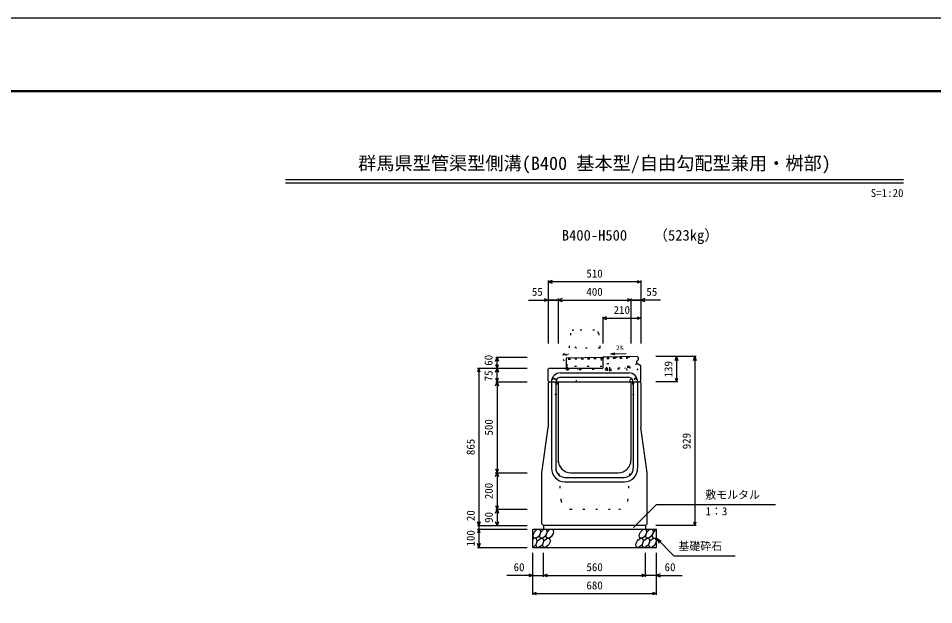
# Model space of a CAD drawing. Units: millimetres, scale not verified. Extents: x -12600 to 12600, y -5940 to 5940.
# Drawn here: x 1032 to 6064, y 2717 to 5940 of the extents above; entities that cross this region are included whole.
import ezdxf
from ezdxf.enums import TextEntityAlignment as Align

# ---------------------------------------------------------------- set-up
doc = ezdxf.new("R2010")
doc.units = ezdxf.units.MM
doc.header["$LTSCALE"] = 40
doc.linetypes.add('DOTTED', pattern=[1.75, 0.25, -1.5])
for name, color, linetype, lineweight in [('0-0_DIM', 7, 'Continuous', 25), ('0-1_Defpoints', 5, 'Continuous', 25), ('0-2_HATCH', 6, 'DOTTED', 25), ('0-5_OUTLINE', 3, 'Continuous', 25), ('0-6_OUTLINE2', 4, 'DOTTED', 25), ('0-7_TXT', 7, 'Continuous', 25), ('0-8_WAKU', 3, 'Continuous', 25)]:
    doc.layers.add(name, color=color, linetype=linetype, lineweight=lineweight)
doc.styles.add('ＭＳ ゴシック', font='')
doc.styles.get('ＭＳ ゴシック').set_extended_font_data('MS Gothic')

msp = doc.modelspace()

# ---------------------------------------------------------------- linework, layer by layer
at = {"layer": '0-0_DIM'}
for p, q in [((3945, 4498.96), (3945, 4151.46)), ((4455, 4491.46), (3945, 4491.46)), ((4455, 4498.96), (4455, 4151.46)), ((3836.62, 4391.46), (3945, 4391.46)), ((4000, 4391.46), (3945, 4391.46)), ((3945, 4391.46), (4000, 4391.46)), ((4000, 4398.96), (4000, 4151.46)), ((4000, 4391.46), (4400, 4391.46)), ((4400, 4398.96), (4400, 4151.46)), ((4400, 4391.46), (4455, 4391.46)), ((4455, 4391.46), (4400, 4391.46)), ((4563.38, 4391.46), (4455, 4391.46)), ((4245, 4298.96), (4245, 4151.46)), ((4245, 4291.46), (4455, 4291.46)), ((3656.5, 4076.46), (3829, 4076.46)), ((3664, 4016.46), (3664, 4076.46)), ((4758.5, 4080.46), (4536, 4080.46)), ((4651, 4080.46), (4651, 3941.46)), ((4751, 4080.46), (4751, 3151.46)), ((3556.5, 4016.46), (3829, 4016.46)), ((3564, 4016.46), (3564, 3151.46)), ((3656.5, 4016.46), (3829, 4016.46)), ((3664, 3941.46), (3664, 4016.46)), ((3656.5, 3941.46), (3829, 3941.46)), ((4658.5, 3941.46), (4536, 3941.46)), ((3653.25, 3441.46), (3825.75, 3441.46)), ((3656.5, 3441.46), (3829, 3441.46)), ((3656.5, 3241.46), (3829, 3241.46)), ((3664, 3241.46), (3664, 3151.46)), ((4413.77, 3140.65), (4540, 3266.89)), ((4540, 3266.89), (5194.81, 3266.89)), ((3556.5, 3151.46), (3829, 3151.46)), ((3556.5, 3131.46), (3829, 3131.46)), ((3564, 3151.46), (3564, 3131.46)), ((3564, 3131.46), (3564, 3031.46)), ((4758.5, 3151.46), (4536, 3151.46)), ((4540, 3081.46), (4635.76, 2985.71)), ((4540, 3081.46), (4565.98, 3066.46)), ((4540, 3081.46), (4555, 3055.48)), ((3556.5, 3031.46), (3829, 3031.46)), ((3860, 2770.1), (3860, 3001.46)), ((3920, 2870.1), (3920, 3001.46)), ((4480, 2870.1), (4480, 3001.46)), ((4540, 2770.1), (4540, 3001.46)), ((4635.76, 2985.71), (4973.31, 2985.71)), ((3860, 2877.6), (3718.21, 2877.6)), ((3860, 2877.6), (3920, 2877.6)), ((3920, 2877.6), (4480, 2877.6)), ((4540, 2877.6), (4480, 2877.6)), ((4540, 2877.6), (4681.79, 2877.6)), ((3860, 2777.6), (4540, 2777.6))]:
    msp.add_line(p, q, dxfattribs=at)
for points in [[(3966.14, 4499.16), (3945, 4491.46), (3966.14, 4483.77)], [(4433.86, 4499.16), (4455, 4491.46), (4433.86, 4483.77)], [(3923.86, 4399.16), (3945, 4391.46), (3923.86, 4383.77)], [(4021.14, 4399.16), (4000, 4391.46), (4021.14, 4383.77)], [(4378.86, 4399.16), (4400, 4391.46), (4378.86, 4383.77)], [(4476.14, 4399.16), (4455, 4391.46), (4476.14, 4383.77)], [(4266.14, 4299.16), (4245, 4291.46), (4266.14, 4283.77)], [(4433.86, 4299.16), (4455, 4291.46), (4433.86, 4283.77)], [(3656.3, 4055.32), (3664, 4076.46), (3671.7, 4055.32)], [(4643.3, 4059.32), (4651, 4080.46), (4658.7, 4059.32)], [(4743.3, 4059.32), (4751, 4080.46), (4758.7, 4059.32)], [(3656.3, 4037.61), (3664, 4016.46), (3671.7, 4037.61)], [(3571.7, 3995.32), (3564, 4016.46), (3556.3, 3995.32)], [(3656.3, 3995.32), (3664, 4016.46), (3671.7, 3995.32)], [(3656.3, 3962.61), (3664, 3941.46), (3671.7, 3962.61)], [(3656.3, 3920.32), (3664, 3941.46), (3671.7, 3920.32)], [(3664, 3941.46), (3664, 3441.46), (3664, 3241.46)], [(4643.3, 3962.61), (4651, 3941.46), (4658.7, 3962.61)], [(3656.3, 3462.61), (3664, 3441.46), (3671.7, 3462.61)], [(3656.3, 3420.32), (3664, 3441.46), (3671.7, 3420.32)], [(3656.3, 3262.61), (3664, 3241.46), (3671.7, 3262.61)], [(3656.3, 3220.32), (3664, 3241.46), (3671.7, 3220.32)], [(3571.7, 3172.61), (3564, 3151.46), (3556.3, 3172.61)], [(3671.7, 3172.61), (3664, 3151.46), (3656.3, 3172.61)], [(4743.3, 3172.61), (4751, 3151.46), (4758.7, 3172.61)], [(3571.7, 3110.32), (3564, 3131.46), (3556.3, 3110.32)], [(3571.7, 3052.61), (3564, 3031.46), (3556.3, 3052.61)], [(3838.86, 2885.29), (3860, 2877.6), (3838.86, 2869.9)], [(3941.14, 2869.9), (3920, 2877.6), (3941.14, 2885.29)], [(4458.86, 2885.29), (4480, 2877.6), (4458.86, 2869.9)], [(4561.14, 2885.29), (4540, 2877.6), (4561.14, 2869.9)], [(3881.14, 2769.9), (3860, 2777.6), (3881.14, 2785.29)], [(4518.86, 2785.29), (4540, 2777.6), (4518.86, 2769.9)]]:
    msp.add_lwpolyline(points, dxfattribs=at)
at = {"layer": '0-1_Defpoints'}
msp.add_lwpolyline([(-4200, -5940), (12600, -5940), (12600, 5940), (-4200, 5940)], close=True, dxfattribs=at)
at = {"layer": '0-2_HATCH', "linetype": 'Continuous'}
for p, q in [((4045, 4072.65), (4245, 4076.46)), ((4046.23, 4008.16), (4045, 4072.65))]:
    msp.add_line(p, q, dxfattribs=at)
at = {"layer": '0-2_HATCH'}
for p, q in [((4234.17, 4076.26), (4235.31, 4016.27)), ((4237.27, 4076.32), (4238.41, 4016.33)), ((4241.17, 4076.39), (4242.31, 4016.4)), ((4245, 4076.46), (4393.94, 4079.3)), ((4269.06, 4076.92), (4270.2, 4016.93)), ((4272.56, 4076.99), (4273.79, 4012.5)), ((4276.06, 4077.05), (4277.2, 4017.07)), ((4304.36, 4077.59), (4305.5, 4017.6)), ((4307.85, 4077.66), (4309, 4017.67)), ((4311.35, 4077.73), (4312.5, 4017.74)), ((4340.05, 4078.27), (4341.19, 4018.28)), ((4343.15, 4078.33), (4344.38, 4013.84)), ((4347.05, 4078.41), (4348.19, 4018.42)), ((4374.94, 4078.94), (4376.09, 4018.95)), ((4378.44, 4079), (4379.58, 4019.02)), ((4383.08, 4019.08), (4381.94, 4079.07)), ((4390.58, 4019.23), (4389.44, 4079.21)), ((4395.17, 4014.81), (4393.94, 4079.3)), ((4050.64, 4012.75), (4049.5, 4072.74)), ((4057.3, 4072.89), (4058.44, 4012.9)), ((4060.8, 4072.96), (4061.94, 4012.97)), ((4064.3, 4073.02), (4065.44, 4013.03)), ((4092.59, 4073.56), (4093.74, 4013.57)), ((4096.09, 4073.63), (4097.24, 4013.64)), ((4099.59, 4073.69), (4100.74, 4013.71)), ((4127.89, 4074.23), (4129.03, 4014.24)), ((4131.39, 4074.3), (4132.53, 4014.31)), ((4134.89, 4074.37), (4136.03, 4014.38)), ((4163.18, 4074.9), (4164.32, 4014.92)), ((4166.68, 4074.97), (4167.82, 4014.98)), ((4170.18, 4075.04), (4171.32, 4015.05)), ((4198.47, 4075.58), (4199.62, 4015.59)), ((4201.97, 4075.64), (4203.12, 4015.66)), ((4205.47, 4075.71), (4206.62, 4015.72)), ((4267.62, 4042.39), (4283.61, 4042.69)), ((4268.19, 4012.39), (4267.62, 4042.39)), ((4284.18, 4012.7), (4283.61, 4042.69)), ((4046.23, 4008.16), (4395.17, 4014.81)), ((4050.64, 4012.75), (4390.58, 4019.23)), ((4106.96, 4013.82), (4107.05, 4009.32)), ((4262.32, 4012.28), (4290.01, 4012.81)), ((4262.32, 4012.28), (4262.51, 4002.28)), ((4290.2, 4002.81), (4262.51, 4002.28)), ((4270.7, 4012.44), (4270.89, 4002.44)), ((4281.67, 4012.65), (4281.86, 4002.65)), ((4290.01, 4012.81), (4290.2, 4002.81)), ((4365.59, 4018.75), (4365.67, 4014.25))]:
    msp.add_line(p, q, dxfattribs=at)
at = {"layer": '0-2_HATCH', "linetype": 'Continuous'}
for centre in [(3882.89, 3106.46), (3918.37, 3106.46), (3953.84, 3106.46), (4466.05, 3106.46), (4501.52, 3106.46), (3899.77, 3056.46), (3935.25, 3056.46), (4447.45, 3056.46), (4482.93, 3056.46), (4518.41, 3056.46)]:
    msp.add_ellipse(centre, major_axis=(14.54, 23.54), ratio=0.5792, dxfattribs=at)
for centre, start_param, end_param in [((4537, 3106.46), 0.6666252, 4.1103269), ((3864.3, 3056.46), 3.7419964, 7.318141)]:
    msp.add_ellipse(centre, major_axis=(14.54, 23.54), ratio=0.5792, start_param=start_param, end_param=end_param, dxfattribs=at)
at = {"layer": '0-5_OUTLINE', "linetype": 'DOTTED'}
for p, q in [((4068.19, 4208.41), (4057, 4096.46)), ((4200.46, 4226.41), (4086.66, 4226.41)), ((4221.8, 4208.45), (4240, 4026.46)), ((4027, 4096.46), (4027, 4066.46)), ((4027, 4096.46), (4035, 4096.46)), ((4035, 4096.46), (4045, 4086.46)), ((4027, 4066.46), (4050, 4026.46)), ((4240, 4026.46), (4050, 4026.46))]:
    msp.add_line(p, q, dxfattribs=at)
at = {"layer": '0-5_OUTLINE'}
for p, q in [((4434, 4080.06), (4245, 4076.46)), ((4245, 4076.46), (4245, 4016.46)), ((4430, 4053.46), (4439, 4063.46)), ((4430, 4053.46), (4430, 4043.46)), ((4455, 4030.46), (4430, 4043.46)), ((3950, 4016.46), (4245, 4016.46)), ((3945, 3946.46), (3950, 3941.46)), ((3945, 3935.46), (3951, 3941.46)), ((3945, 3935.46), (3945, 3691.46)), ((3950, 3941.46), (4450, 3941.46)), ((4000, 3941.46), (4000, 3511.46)), ((4400, 3941.46), (4400, 3511.46)), ((4449, 3941.46), (4455, 3935.46)), ((4455, 3935.46), (4455, 3691.46)), ((3910, 3441.46), (3945, 3691.46)), ((4490, 3441.46), (4455, 3691.46)), ((3910, 3161.46), (3910, 3441.46)), ((4070, 3441.46), (4330, 3441.46)), ((4490, 3161.46), (4490, 3441.46)), ((3860, 3131.46), (4540, 3131.46)), ((3860, 3031.46), (3860, 3131.46)), ((3910, 3161.46), (3920, 3151.46)), ((4480, 3151.46), (3920, 3151.46)), ((3920, 3151.46), (3920, 3131.46)), ((4480, 3151.46), (4490, 3161.46)), ((4480, 3151.46), (4480, 3131.46)), ((4540, 3031.46), (4540, 3131.46)), ((3860, 3031.46), (4540, 3031.46))]:
    msp.add_line(p, q, dxfattribs=at)
at = {"layer": '0-5_OUTLINE', "linetype": 'DOTTED'}
msp.add_lwpolyline([(4045, 4086.46), (4055, 4096.46), (4057, 4096.46)], dxfattribs=at)
at = {"layer": '0-5_OUTLINE'}
for points in [[(4434, 4080.06), (4439, 4075.16), (4439, 4063.46)], [(4450, 3941.46), (4455, 3946.46), (4455, 4030.46)], [(3945, 3946.46), (3945, 4011.46), (3950, 4016.46)]]:
    msp.add_lwpolyline(points, dxfattribs=at)
at = {"layer": '0-5_OUTLINE', "linetype": 'DOTTED'}
for centre, start, end in [((4088.1, 4206.46), 94.13229, 174.40835), ((4201.9, 4206.46), 4.08463, 93.6009)]:
    msp.add_arc(centre, 20, start, end, dxfattribs=at)
at = {"layer": '0-5_OUTLINE'}
for centre, start, end in [((4070, 3511.46), 180, 270), ((4330, 3511.46), 270, 0)]:
    msp.add_arc(centre, 70, start, end, dxfattribs=at)
at = {"layer": '0-6_OUTLINE2'}
for p, q in [((4050, 4026.46), (4057, 4096.46)), ((4431.63, 4042.62), (4382.59, 3988.31)), ((4392.97, 3949.14), (4453.37, 4031.31)), ((4100, 3941.46), (4106.72, 4009.32)), ((4375.67, 4014.44), (4395, 3941.46)), ((3992, 3936.96), (3946.5, 3936.96)), ((3969, 3961.96), (3981, 3961.96)), ((3969, 3961.96), (3969, 3936.96)), ((3981, 3961.96), (3981, 3936.96)), ((3992, 3936.96), (3992, 3871.46)), ((4408, 3936.96), (4408, 3871.46)), ((4408, 3936.96), (4453.5, 3936.96)), ((4419, 3961.96), (4431, 3961.96)), ((4419, 3961.96), (4419, 3936.96)), ((4431, 3961.96), (4431, 3936.96)), ((3992, 3871.46), (3945, 3871.46)), ((4408, 3871.46), (4455, 3871.46)), ((4016.57, 3287.77), (4000, 3511.46)), ((4383.43, 3287.77), (4400, 3511.46)), ((4066.43, 3241.46), (4333.57, 3241.46))]:
    msp.add_line(p, q, dxfattribs=at)
at = {"layer": '0-6_OUTLINE2', "linetype": 'Continuous'}
for p, q in [((4012, 3990.46), (4388, 3990.46)), ((3963, 3941.46), (3963, 3466.46)), ((3987, 3941.46), (3987, 3466.46)), ((4012, 3966.46), (4388, 3966.46)), ((4413, 3941.46), (4413, 3466.46)), ((4437, 3941.46), (4437, 3466.46)), ((4037, 3416.46), (4363, 3416.46)), ((4037, 3392.46), (4363, 3392.46))]:
    msp.add_line(p, q, dxfattribs=at)
at = {"layer": '0-6_OUTLINE2'}
msp.add_lwpolyline([(4230, 4126.46), (4100, 4126.46), (4063, 4156.46)], dxfattribs=at)
at = {"layer": '0-6_OUTLINE2', "linetype": 'Continuous'}
for centre, radius, start, end in [((4012, 3941.46), 49, 90, 180), ((4388, 3941.46), 49, 0, 90), ((4012, 3941.46), 25, 90, 180), ((4388, 3941.46), 25, 0, 90), ((4037, 3466.46), 74, 180, 270), ((4037, 3466.46), 50, 180, 270), ((4363, 3466.46), 50, 270, 0), ((4363, 3466.46), 74, 270, 0)]:
    msp.add_arc(centre, radius, start, end, dxfattribs=at)
at = {"layer": '0-6_OUTLINE2'}
for centre, start, end in [((4066.43, 3291.46), 184.23639, 270), ((4333.57, 3291.46), 270, 355.76361)]:
    msp.add_arc(centre, 50, start, end, dxfattribs=at)
at = {"layer": '0-7_TXT'}
for p, q in [((2501.64, 5054.39), (5898.36, 5054.39)), ((2501.64, 5035.19), (5898.36, 5035.19)), ((4287.68, 4095.56), (4311.23, 4100.18)), ((4287.68, 4095.56), (4373.51, 4097.19)), ((4287.68, 4095.56), (4311.39, 4091.84))]:
    msp.add_line(p, q, dxfattribs=at)
at = {"layer": '0-8_WAKU', "lineweight": 50}
msp.add_lwpolyline([(-3800, -5540), (12200, -5540), (12200, 5540), (-3800, 5540)], close=True, dxfattribs=at)

# ---------------------------------------------------------------- texts
at = {"layer": '0-0_DIM', "style": 'ＭＳ ゴシック'}
for s, p in [('510', (4155, 4501.46)), ('55', (3855.16, 4401.46)), ('400', (4155, 4401.46)), ('55', (4484.84, 4401.46)), ('210', (4305, 4301.46)), ('敷モルタル', (4808.94, 3285.62)), ('1：3', (4809.94, 3194.93)), ('基礎砕石', (4661.32, 3002.88)), ('60', (3755, 2887.6)), ('560', (4155.53, 2887.6)), ('60', (4585, 2887.6)), ('680', (4155.53, 2787.6))]:
    msp.add_text(s, height=43.99, dxfattribs=at).set_placement(p, align=Align.BOTTOM_LEFT)
for s, p in [('60', (3652.16, 4030.08)), ('139', (4641, 3965.96)), ('75', (3652.16, 3944.32)), ('500', (3654, 3646.46)), ('865', (3554, 3538.96)), ('929', (4741, 3570.96)), ('200', (3654, 3296.46)), ('20', (3554, 3175.78)), ('90', (3654, 3166.46)), ('100', (3554, 3036.46))]:
    msp.add_text(s, height=43.99, rotation=90, dxfattribs=at).set_placement(p, align=Align.BOTTOM_LEFT)
at = {"layer": '0-7_TXT', "style": 'ＭＳ ゴシック'}
for s, height, p in [('群馬県型管渠型側溝(B400 基本型/自由勾配型兼用・桝部)', 73.31, (2900, 5084.39)), ('S', 43.99, (5718.36, 4944.39)), ('=', 43.99, (5748.36, 4944.39)), ('1', 43.99, (5778.36, 4944.39)), (':', 43.99, (5808.36, 4944.39)), ('2', 43.99, (5838.36, 4944.39)), ('0', 43.99, (5868.36, 4944.39)), ('（523kg）', 58.65, (4523.7, 4700.44)), ('B400-H500', 58.65, (4020, 4700.44)), ('2%', 26.39, (4317.9, 4107.8))]:
    msp.add_text(s, height=height, dxfattribs=at).set_placement(p, align=Align.BOTTOM_LEFT)

doc.saveas('drawing.dxf')
